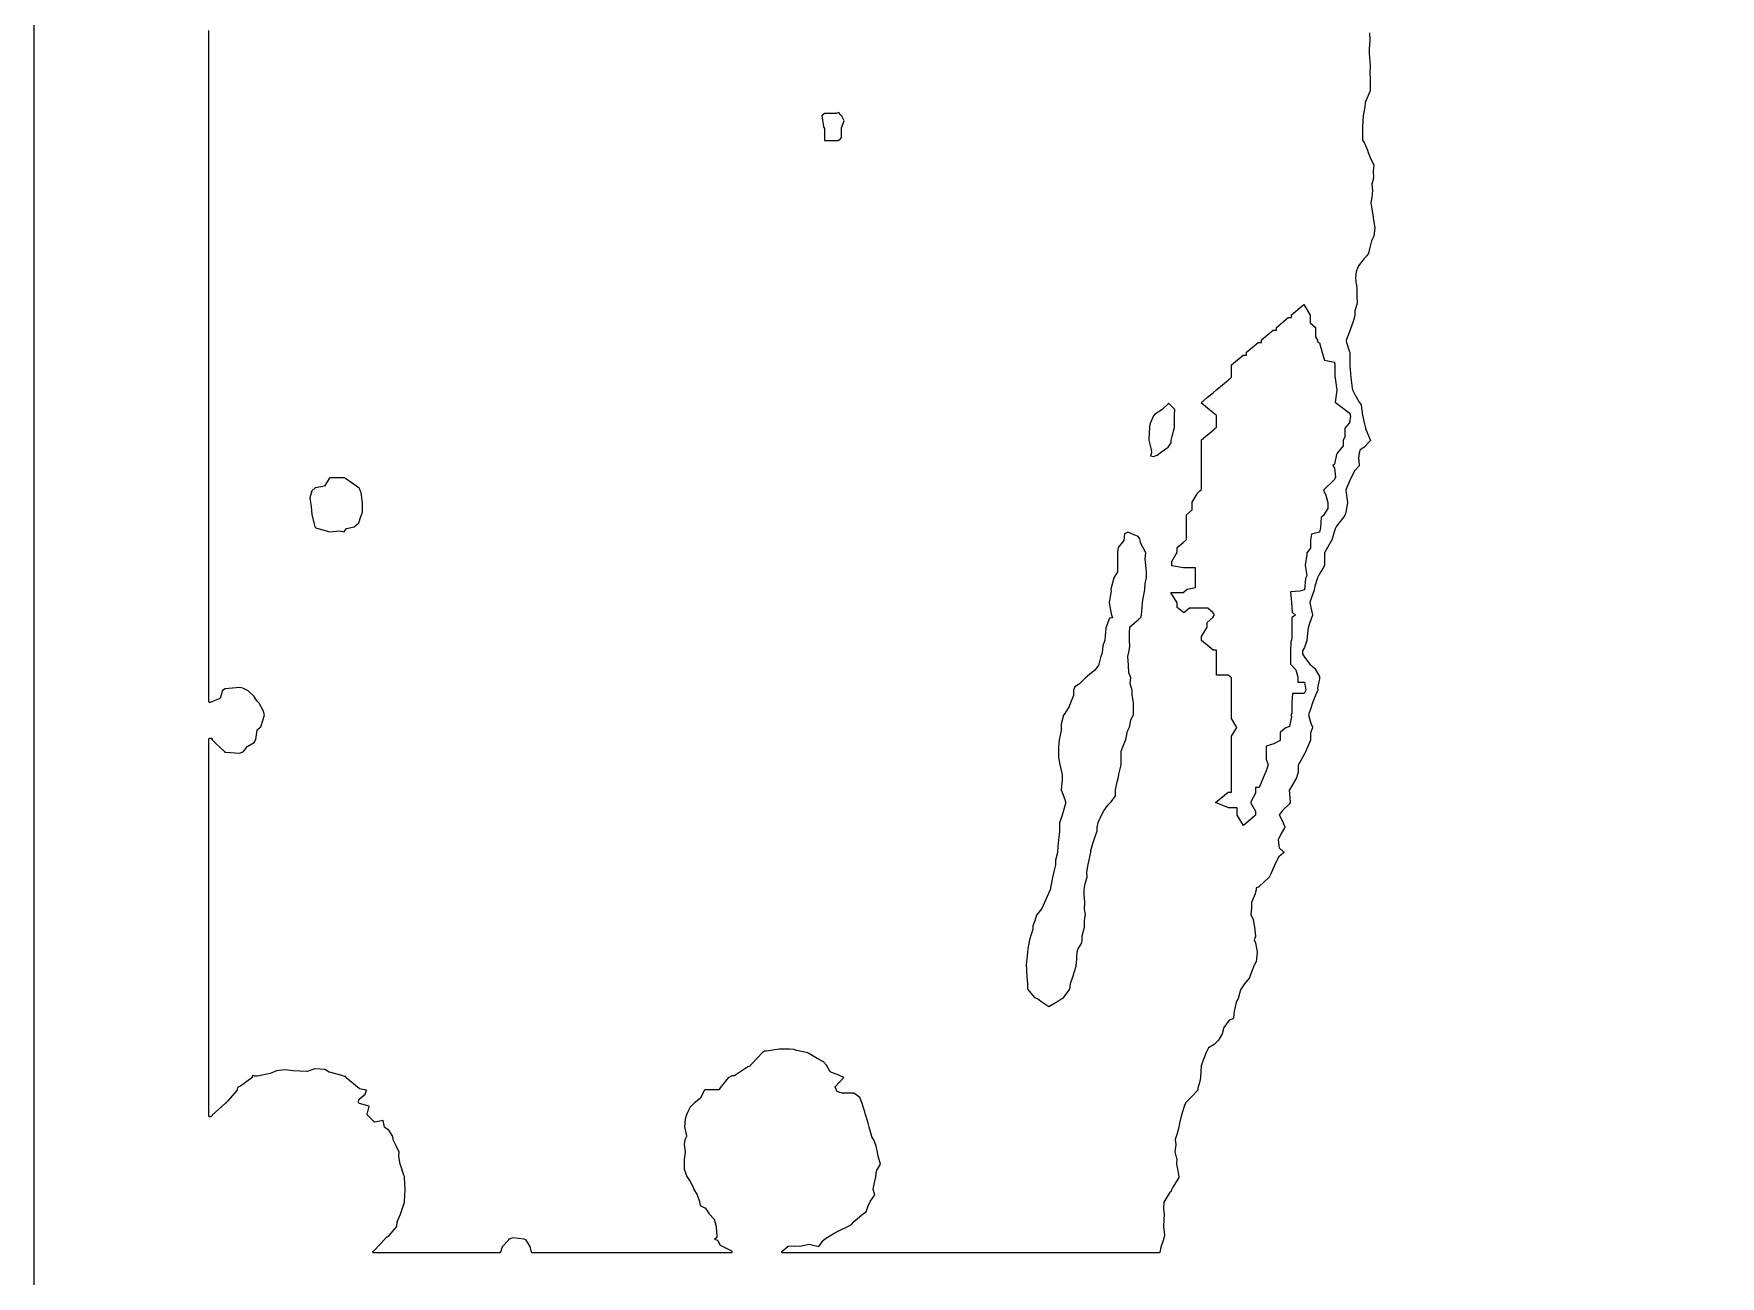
# Model space of a CAD drawing. Header units: millimetres. Extents: x 0 to 500, y 0 to 700.
# Drawn here: x 0 to 125.1, y 255.3 to 347.4 of the extents above; entities that cross this region are included whole.
import ezdxf

# ---------------------------------------------------------------- set-up
doc = ezdxf.new("R2010")
doc.units = ezdxf.units.MM
for name, color, linetype in [('CORTE', 1, 'Continuous'), ('GRABADO', 5, 'Continuous'), ('HOJA', 8, 'Continuous')]:
    doc.layers.add(name, color=color, linetype=linetype)

msp = doc.modelspace()

# ---------------------------------------------------------------- linework, layer by layer
at = {"layer": 'CORTE'}
msp.add_lwpolyline([(99.13, 347.52), (99.15, 346.93), (99.15, 346.93), (99.1, 346.3), (99.1, 346.01), (99.13, 345.69), (99.13, 345.69), (99.16, 345.08), (99.16, 345.08), (99.15, 344.49), (99.16, 344.15), (99.17, 343.8), (99.17, 343.22), (99.17, 343.22), (99.17, 343.21), (99.17, 343.2), (99.16, 343.2), (98.8, 342.33), (98.79, 342.28), (98.79, 342.26), (98.79, 342.26), (98.74, 341.88), (98.74, 341.87), (98.64, 341.36), (98.59, 340.58), (98.6, 340.45), (98.61, 340.34), (98.61, 340.34), (98.61, 339.54), (98.74, 339.33), (98.74, 339.33), (98.96, 338.81), (98.96, 338.8), (98.96, 338.8), (99.01, 338.62), (99.18, 338.27), (99.18, 338.26), (99.44, 337.7), (99.44, 337.69), (99.44, 337.69), (99.44, 337.68), (99.44, 337.67), (99.44, 337.66), (99.44, 337.66), (99.39, 337.27), (99.41, 336.74), (99.41, 336.74), (99.41, 336.73), (99.41, 336.73), (99.3, 336.28), (99.35, 335.82), (99.35, 335.82), (99.35, 335.81), (99.35, 335.81), (99.28, 335.32), (99.22, 334.89), (99.29, 334.44), (99.36, 333.97), (99.41, 333.61), (99.51, 333.05), (99.51, 333.04), (99.51, 333.03), (99.51, 333.03), (99.43, 332.45), (99.43, 332.45), (99.43, 332.44), (99.43, 332.43), (99.27, 332.09), (99.13, 331.49), (99.05, 331.16), (99.05, 331.16), (99.05, 331.15), (99.04, 331.15), (99.04, 331.14), (98.93, 330.98), (98.93, 330.97), (98.92, 330.97), (98.73, 330.77), (98.3, 330.22), (98.14, 329.81), (98.08, 329.33), (98.14, 328.84), (98.15, 328.84), (98.18, 328.41), (98.18, 328.41), (98.18, 327.95), (98.2, 327.48), (98.2, 327.47), (98.2, 327.46), (98.2, 327.46), (98.02, 326.86), (98.02, 326.55), (98.02, 326.55), (98.02, 326.54), (97.96, 326.26), (97.96, 326.25), (97.73, 325.6), (97.63, 325.34), (97.63, 325.33), (97.44, 324.83), (97.38, 324.69), (97.41, 324.53), (97.63, 323.85), (97.65, 323.79), (97.65, 323.79), (97.65, 323.78), (97.65, 323.77), (97.65, 322.86), (97.65, 322.85), (97.65, 322.85), (97.65, 322.84), (97.65, 322.84), (97.74, 321.93), (97.82, 321.16), (97.86, 321.02), (98.03, 320.69), (98.35, 320.11), (98.49, 319.91), (98.49, 319.9), (98.5, 319.89), (98.5, 319.89), (98.5, 319.88), (98.5, 319.88), (98.61, 319.15), (98.74, 318.48), (98.8, 318.29), (98.82, 318.25), (98.82, 318.24), (98.82, 318.24), (98.82, 318.23), (98.82, 318.22), (98.83, 318.16), (99.18, 317.32), (99.18, 317.31), (99.19, 317.3), (99.19, 317.3), (99.19, 317.29), (99.19, 317.28), (99.19, 317.27), (99.18, 317.27), (99.18, 317.26), (99.18, 317.25), (99.18, 317.25), (99.17, 317.24), (98.72, 316.76), (98.72, 316.75), (98.71, 316.75), (98.42, 316.57), (98.35, 316.35), (98.3, 315.99), (98.36, 315.44), (98.36, 315.44), (98.36, 315.43), (98.36, 315.42), (98.36, 315.41), (98.35, 315.4), (98.35, 315.4), (98.35, 315.39), (98.34, 315.39), (98.04, 315.04), (97.73, 314.48), (97.63, 314.24), (97.41, 313.74), (97.36, 313.58), (97.39, 313.39), (97.48, 312.66), (97.48, 312.66), (97.48, 312.65), (97.48, 312.64), (97.36, 311.95), (97.36, 311.94), (97.3, 311.71), (97.3, 311.71), (97.3, 311.7), (97.3, 311.69), (97.29, 311.69), (96.67, 310.9), (96.6, 310.77), (96.57, 310.72), (96.52, 310.57), (96.32, 309.86), (96.32, 309.85), (96.32, 309.84), (96.31, 309.84), (96.01, 309.33), (95.79, 308.93), (95.79, 308.02), (95.79, 308.02), (95.79, 308.01), (95.79, 308), (95.79, 308), (95.79, 307.99), (95.78, 307.99), (95.65, 307.78), (95.4, 307.37), (95.25, 307.07), (95.05, 306.46), (95.02, 306.16), (95.02, 306.16), (95.02, 306.15), (95.02, 306.15), (94.84, 305.68), (94.7, 305.24), (94.76, 304.87), (94.88, 304.33), (94.88, 304.33), (94.88, 304.32), (94.88, 304.31), (94.88, 304.3), (94.67, 303.68), (94.57, 303.38), (94.54, 303.18), (94.47, 302.46), (94.47, 302.45), (94.47, 302.44), (94.29, 301.91), (94.29, 301.9), (94.14, 301.65), (94.14, 301.54), (94.14, 301.43), (94.29, 301.19), (94.69, 300.67), (95.03, 300.38), (95.04, 300.38), (95.05, 300.37), (95.05, 300.36), (95.4, 299.75), (95.4, 299.75), (95.42, 299.72), (95.42, 299.71), (95.42, 299.71), (95.42, 299.7), (95.42, 299.69), (95.42, 299.68), (95.42, 299.68), (95.41, 299.6), (95.41, 299.6), (95.26, 298.89), (95.28, 298.77), (95.28, 298.77), (95.28, 298.76), (95.28, 298.75), (95.28, 298.74), (95.28, 298.74), (95.28, 298.73), (95.19, 298.55), (94.9, 297.81), (94.77, 297.42), (94.59, 296.91), (94.75, 296.38), (94.89, 296), (94.89, 296), (94.89, 295.99), (94.89, 295.98), (94.89, 295.97), (94.89, 295.97), (94.89, 295.96), (94.75, 295.59), (94.73, 295.05), (94.73, 295.05), (94.73, 295.04), (94.73, 295.03), (94.73, 295.03), (94.36, 294.16), (94.35, 294.11), (94.34, 294.1), (94.34, 294.1), (94.33, 294.06), (94.32, 294.06), (94.29, 294.01), (93.82, 293.18), (93.82, 292.67), (93.82, 292.67), (93.82, 292.66), (93.82, 292.65), (93.71, 292.25), (93.71, 292.25), (93.71, 292.24), (93.7, 292.24), (93.17, 291.36), (93.17, 291.35), (93.17, 291.35), (93.16, 291.34), (93.16, 291.34), (93.16, 291.33), (93.19, 291.05), (93.24, 290.43), (93.24, 290.42), (93.24, 290.42), (93.24, 290.41), (93.24, 290.4), (93.23, 290.39), (93.23, 290.39), (93.23, 290.38), (93.17, 290.31), (93.17, 290.31), (92.69, 289.85), (92.42, 289.49), (92.63, 289.07), (92.64, 289.07), (92.83, 288.6), (92.83, 288.59), (92.83, 288.59), (92.83, 288.58), (92.83, 288.57), (92.83, 288.56), (92.83, 288.56), (92.83, 288.55), (92.83, 288.55), (92.82, 288.54), (92.56, 288.12), (92.35, 287.63), (92.42, 287.05), (92.72, 286.78), (92.73, 286.77), (92.74, 286.76), (92.74, 286.76), (92.74, 286.75), (92.75, 286.74), (92.75, 286.74), (92.75, 286.73), (92.75, 286.73), (92.75, 286.72), (92.75, 286.71), (92.75, 286.7), (92.75, 286.7), (92.75, 286.69), (92.74, 286.68), (92.73, 286.67), (92.4, 286.39), (92.08, 285.76), (92.07, 285.73), (91.77, 285.08), (91.64, 284.83), (91.63, 284.82), (91.63, 284.82), (90.94, 284.17), (90.94, 284.16), (90.93, 284.15), (90.92, 284.15), (90.71, 284.09), (90.7, 283.93), (90.7, 283.93), (90.64, 283.65), (90.64, 283.65), (90.64, 283.64), (90.37, 283), (90.37, 282.58), (90.37, 282.58), (90.32, 282.1), (90.49, 281.72), (90.49, 281.72), (90.49, 281.71), (90.59, 281.17), (90.66, 280.5), (90.66, 280.49), (90.66, 280.48), (90.66, 280.47), (90.65, 280.47), (90.57, 280.23), (90.65, 280), (90.65, 280), (90.79, 279.32), (90.79, 279.31), (90.79, 279.31), (90.79, 279.3), (90.7, 278.58), (90.7, 278.57), (90.7, 278.56), (90.7, 278.56), (90.69, 278.56), (90.55, 278.35), (90.39, 277.89), (90.39, 277.89), (90.22, 277.42), (90.21, 277.41), (90.21, 277.41), (90.06, 277.22), (90.06, 277.22), (89.84, 276.96), (89.55, 276.5), (89.4, 275.96), (89.39, 275.95), (89.39, 275.95), (89.22, 275.58), (89.08, 274.94), (89.06, 274.67), (89.06, 274.67), (89.02, 274.43), (89.02, 274.42), (89.02, 274.42), (89.02, 274.41), (89.01, 274.4), (89.01, 274.39), (89, 274.38), (88.99, 274.38), (88.98, 274.37), (88.98, 274.37), (88.71, 274.27), (88.31, 273.72), (88.19, 273.26), (88.19, 273.25), (88.19, 273.25), (88.19, 273.24), (87.92, 272.78), (87.92, 272.78), (87.92, 272.77), (87.6, 272.46), (87.59, 272.45), (87.59, 272.45), (87.16, 272.22), (87.01, 271.87), (86.69, 271.09), (86.65, 270.95), (86.65, 270.95), (86.63, 270.87), (86.58, 270.04), (86.58, 270.03), (86.58, 270.03), (86.52, 269.72), (86.52, 269.72), (86.39, 269.21), (86.38, 269.11), (86.38, 269.1), (86.38, 269.1), (86.38, 269.09), (86.38, 269.09), (86.37, 269.08), (86.37, 269.07), (85.91, 268.57), (85.49, 268.15), (85.47, 268.1), (85.4, 267.92), (85.16, 267.24), (85.03, 266.63), (84.97, 266.32), (84.97, 266.32), (84.84, 265.85), (84.84, 265.85), (84.7, 265.41), (84.76, 265.03), (84.76, 265.03), (84.76, 265.02), (84.76, 265.01), (84.68, 264.49), (84.8, 264), (84.8, 264), (84.81, 263.99), (84.81, 263.98), (84.79, 263.57), (84.89, 263.08), (84.97, 262.65), (84.97, 262.64), (84.97, 262.63), (84.97, 262.63), (84.97, 262.61), (84.97, 262.61), (84.97, 262.6), (84.97, 262.6), (84.53, 261.88), (84.43, 261.68), (84.41, 261.59), (84.4, 261.58), (84.4, 261.58), (84.4, 261.57), (84.39, 261.56), (84.39, 261.56), (84.28, 261.45), (83.86, 260.76), (83.84, 260.23), (83.88, 259.86), (83.88, 259.86), (83.88, 259.85), (83.85, 259.48), (83.83, 258.93), (83.9, 258.34), (83.9, 258.33), (83.9, 258.33), (83.9, 258.32), (83.84, 257.99), (83.84, 257.98), (83.83, 257.98), (83.63, 257.43), (83.57, 257.06), (83.57, 257.06), (83.57, 257.05), (83.56, 257.04), (83.56, 257.04), (83.56, 257.03), (83.55, 257.02), (83.54, 257.02), (83.54, 257.02), (83.53, 257.01), (83.52, 257), (83.51, 257), (83.5, 257), (83.5, 257), (81.25, 257), (77.15, 257), (76.33, 257), (75.51, 257), (74.7, 257), (73.87, 257), (73.67, 257), (73.24, 257), (72.37, 257), (70.63, 257), (68.34, 257), (67.09, 257), (66.03, 257), (65.59, 257), (65.59, 257), (65.58, 257), (62.33, 257), (61.45, 257), (60.4, 257), (59.02, 257), (58.69, 257), (58.69, 257), (57.93, 257), (55.89, 257), (55.58, 257), (55.58, 257), (55.58, 257), (55.57, 257), (55.56, 257), (55.55, 257.01), (55.54, 257.01), (55.54, 257.01), (55.53, 257.02), (55.52, 257.03), (55.51, 257.04), (55.51, 257.05), (55.51, 257.05), (55.51, 257.06), (55.51, 257.07), (55.51, 257.08), (55.51, 257.08), (55.51, 257.09), (55.51, 257.1), (55.51, 257.1), (55.51, 257.11), (55.52, 257.12), (55.52, 257.12), (55.53, 257.13), (55.96, 257.48), (55.96, 257.49), (55.97, 257.5), (55.98, 257.5), (55.99, 257.5), (55.99, 257.5), (56, 257.5), (56.43, 257.53), (56.43, 257.53), (56.85, 257.5), (57.53, 257.65), (57.53, 257.65), (57.54, 257.65), (57.55, 257.65), (57.55, 257.65), (58.25, 257.47), (58.59, 257.92), (58.6, 257.93), (58.6, 257.94), (58.75, 258.06), (58.75, 258.06), (59.32, 258.4), (59.72, 258.64), (59.73, 258.64), (60.47, 258.99), (60.68, 259.11), (60.82, 259.28), (60.82, 259.29), (60.83, 259.3), (61.57, 259.91), (61.76, 260.04), (61.92, 260.5), (61.92, 260.5), (62.07, 260.81), (62.07, 260.82), (62.41, 261.3), (62.28, 261.69), (62.28, 261.69), (62.28, 261.7), (62.28, 261.71), (62.28, 261.71), (62.28, 261.72), (62.37, 262.1), (62.48, 262.65), (62.53, 263.06), (62.53, 263.06), (62.53, 263.07), (62.53, 263.08), (62.54, 263.08), (62.83, 263.57), (62.66, 264.16), (62.65, 264.16), (62.65, 264.17), (62.61, 264.47), (62.5, 264.91), (62.33, 265.38), (62.19, 265.6), (62.19, 265.61), (62.19, 265.61), (62.19, 265.62), (61.98, 266.32), (61.98, 266.32), (61.91, 266.63), (61.77, 267.12), (61.73, 267.24), (61.67, 267.45), (61.45, 268.16), (61.29, 268.53), (60.85, 268.84), (60, 268.84), (59.99, 268.84), (59.74, 268.92), (59.63, 268.96), (59.62, 268.96), (59.61, 268.97), (59.6, 268.98), (59.6, 268.99), (59.59, 268.99), (59.59, 269), (59.56, 269.09), (59.48, 269.26), (59.48, 269.27), (59.48, 269.28), (59.48, 269.29), (59.48, 269.29), (59.48, 269.3), (59.48, 269.31), (59.48, 269.31), (59.48, 269.32), (59.48, 269.33), (59.49, 269.34), (59.49, 269.34), (59.49, 269.34), (59.71, 269.58), (60.1, 270.02), (59.73, 270.17), (59.15, 270.41), (59.14, 270.41), (59.13, 270.42), (59.12, 270.43), (59.11, 270.44), (58.82, 270.93), (58.6, 271.17), (58.13, 271.43), (57.51, 271.78), (57.5, 271.78), (57.43, 271.83), (56.62, 272), (56.62, 272), (56.61, 272), (56.41, 272.08), (56.08, 272.11), (55.32, 272.11), (54.37, 271.95), (54.36, 271.95), (54.23, 271.95), (54.16, 271.91), (54.05, 271.84), (53.34, 271.08), (53.34, 271.08), (53.19, 270.93), (53.19, 270.91), (53.18, 270.91), (53.18, 270.9), (53.17, 270.89), (53.14, 270.86), (53.13, 270.86), (53, 270.8), (52.02, 270.15), (52.02, 270.14), (52.01, 270.14), (52.01, 270.14), (51.99, 270.13), (51.98, 270.13), (51.79, 270.14), (51.54, 269.99), (50.93, 269.23), (50.87, 269.13), (50.87, 269.12), (50.86, 269.11), (50.85, 269.11), (50.84, 269.1), (50.82, 269.1), (50.82, 269.09), (50.81, 269.09), (49.79, 269.09), (49.77, 269.07), (49.45, 268.46), (49.45, 268.46), (49.45, 268.45), (49.44, 268.44), (49.03, 268.13), (48.71, 267.8), (48.5, 267.42), (48.44, 267.24), (48.33, 266.92), (48.29, 266.34), (48.43, 265.67), (48.43, 265.66), (48.43, 265.66), (48.43, 265.65), (48.43, 265.64), (48.43, 265.63), (48.43, 265.63), (48.43, 265.62), (48.31, 265.39), (48.27, 265.04), (48.35, 264.5), (48.35, 264.49), (48.35, 264.48), (48.35, 264.48), (48.27, 263.93), (48.27, 263.2), (48.45, 262.67), (48.71, 262.29), (48.71, 262.29), (48.91, 261.91), (48.92, 261.9), (48.92, 261.9), (48.92, 261.89), (48.95, 261.74), (49.23, 261.31), (49.24, 261.31), (49.24, 261.3), (49.41, 260.8), (49.41, 260.8), (49.41, 260.79), (49.46, 260.52), (49.8, 260.35), (49.8, 260.35), (49.81, 260.34), (49.82, 260.33), (49.82, 260.33), (50.11, 259.9), (50.46, 259.52), (50.47, 259.51), (50.47, 259.5), (50.48, 259.49), (50.48, 259.49), (50.63, 258.95), (50.63, 258.94), (50.63, 258.94), (50.7, 258.21), (50.7, 258.21), (50.7, 258.2), (50.7, 258.19), (50.7, 258.19), (50.69, 258.18), (50.69, 258.17), (50.68, 258.16), (50.68, 258.16), (50.68, 258.15), (50.52, 258.02), (50.73, 257.93), (50.73, 257.92), (50.74, 257.91), (50.75, 257.91), (50.76, 257.9), (50.76, 257.9), (50.76, 257.89), (50.93, 257.56), (51.77, 257.14), (51.77, 257.14), (51.78, 257.13), (51.79, 257.13), (51.8, 257.12), (51.8, 257.12), (51.8, 257.11), (51.81, 257.11), (51.81, 257.1), (51.81, 257.09), (51.81, 257.08), (51.81, 257.08), (51.81, 257.07), (51.81, 257.06), (51.81, 257.05), (51.81, 257.04), (51.8, 257.04), (51.8, 257.03), (51.8, 257.03), (51.79, 257.02), (51.78, 257.01), (51.77, 257.01), (51.77, 257.01), (51.76, 257), (51.75, 257), (51.74, 257), (51.74, 257), (50.54, 257), (47.9, 257), (46.37, 257), (45.33, 257), (44.96, 257), (43.9, 257), (42.94, 257), (41.77, 257), (40.71, 257), (39.55, 257), (38.49, 257), (37.61, 257), (37.32, 257), (37.01, 257), (37.01, 257), (37, 257), (36.99, 257), (36.98, 257.01), (36.97, 257.01), (36.96, 257.02), (36.96, 257.02), (36.95, 257.03), (36.94, 257.04), (36.94, 257.04), (36.94, 257.05), (36.94, 257.06), (36.84, 257.46), (36.55, 257.94), (36.4, 258.02), (35.55, 258.12), (35.33, 258.03), (35.32, 258.02), (35.32, 258.02), (35.31, 258.02), (35.25, 258.02), (35.24, 257.98), (35.23, 257.97), (35.23, 257.96), (35.22, 257.95), (34.76, 257.45), (34.64, 257.05), (34.64, 257.05), (34.63, 257.04), (34.63, 257.03), (34.63, 257.03), (34.62, 257.02), (34.61, 257.01), (34.61, 257.01), (34.6, 257.01), (34.59, 257), (34.58, 257), (34.57, 257), (34.57, 257), (34.09, 257), (31.27, 257), (30.26, 257), (29.25, 257), (28.12, 257), (26.99, 257), (25.92, 257), (25.29, 257), (25.24, 257), (25.23, 257), (25.23, 257), (25.22, 257), (25.2, 257.01), (25.19, 257.01), (25.19, 257.02), (25.18, 257.03), (25.18, 257.04), (25.17, 257.04), (25.17, 257.06), (25.17, 257.06), (25.16, 257.07), (25.16, 257.08), (25.16, 257.08), (25.17, 257.09), (25.17, 257.1), (25.17, 257.11), (25.17, 257.11), (25.18, 257.12), (25.19, 257.13), (25.2, 257.14), (25.23, 257.16), (25.25, 257.17), (26.07, 258.05), (26.07, 258.06), (26.21, 258.19), (26.22, 258.19), (26.22, 258.19), (26.37, 258.28), (26.95, 258.96), (26.98, 259.33), (26.98, 259.33), (26.98, 259.34), (26.99, 259.35), (27.22, 259.88), (27.46, 260.6), (27.51, 260.74), (27.5, 260.77), (27.5, 260.77), (27.5, 260.81), (27.5, 260.82), (27.56, 261.71), (27.5, 262.59), (27.5, 262.6), (27.5, 262.6), (27.5, 262.61), (27.5, 262.61), (27.51, 262.64), (27.51, 262.66), (27.46, 262.76), (27.46, 262.76), (27.21, 263.54), (27.21, 263.54), (27.2, 263.55), (27.1, 264.18), (27.1, 264.19), (27.1, 264.2), (27.12, 264.47), (26.92, 264.9), (26.68, 265.38), (26.67, 265.39), (26.67, 265.39), (26.67, 265.4), (26.64, 265.64), (26.36, 266.11), (26.08, 266.27), (26.07, 266.28), (26.07, 266.28), (26.06, 266.29), (26.05, 266.3), (26.05, 266.31), (26.05, 266.32), (26.04, 266.32), (25.92, 266.82), (25.31, 266.69), (25.3, 266.69), (25.29, 266.69), (25.28, 266.69), (25.27, 266.7), (25.26, 266.7), (25.26, 266.7), (25.25, 266.71), (24.77, 267.21), (24.76, 267.22), (24.76, 267.22), (24.75, 267.23), (24.75, 267.24), (24.75, 267.25), (24.75, 267.25), (24.74, 267.27), (24.75, 267.28), (24.75, 267.28), (24.89, 267.87), (24.17, 268.07), (24.16, 268.07), (24.15, 268.08), (24.14, 268.08), (24.14, 268.09), (24.13, 268.1), (24.09, 268.15), (24.09, 268.16), (24.09, 268.17), (24.09, 268.17), (24.09, 268.18), (24.08, 268.19), (24.08, 268.19), (24.09, 268.2), (24.09, 268.21), (24.12, 268.36), (24.12, 268.37), (24.12, 268.38), (24.12, 268.38), (24.13, 268.39), (24.13, 268.4), (24.14, 268.4), (24.14, 268.41), (24.59, 268.78), (24.7, 269.06), (24.29, 269.14), (24.17, 269.17), (24.16, 269.18), (24.15, 269.18), (23.19, 269.98), (23.18, 269.99), (23.17, 270), (23.17, 270.01), (23.16, 270.01), (23.16, 270.02), (23.14, 270.08), (23.07, 270.09), (23.06, 270.09), (23.05, 270.09), (22.79, 270.19), (21.95, 270.4), (21.94, 270.4), (21.93, 270.41), (21.6, 270.61), (20.87, 270.64), (20.29, 270.46), (20.28, 270.46), (20.27, 270.46), (20.27, 270.46), (19.74, 270.48), (19.26, 270.5), (18.63, 270.57), (18.02, 270.5), (17.55, 270.3), (17.54, 270.3), (17.54, 270.3), (16.58, 270.1), (16.57, 270.1), (16.56, 270.1), (16.4, 270.11), (16.24, 270.15), (16.22, 270.03), (16.22, 270.02), (16.22, 270.02), (16.21, 270), (16.2, 269.99), (16.19, 269.99), (15.34, 269.36), (15.33, 269.36), (15.12, 269.27), (15.1, 269.11), (15.1, 269.1), (15.1, 269.09), (15.1, 269.09), (15.09, 269.08), (15.09, 269.07), (14.37, 268.25), (14.37, 268.25), (14.29, 268.15), (14.28, 268.15), (14.28, 268.14), (14.27, 268.13), (14.27, 268.12), (14.26, 268.11), (14.25, 268.1), (14.23, 268.1), (14.22, 268.1), (13.25, 267.22), (13.23, 267.16), (13.22, 267.16), (13.21, 267.15), (13.21, 267.14), (13.21, 267.14), (13.2, 267.13), (13.19, 267.13), (13.1, 267.09), (13.09, 267.09), (13.09, 267.09), (13.08, 267.09), (13.06, 267.09), (13.06, 267.09), (13.05, 267.09), (13.04, 267.1), (13.03, 267.1), (13.02, 267.11), (13.02, 267.11), (13.01, 267.12), (13.01, 267.13), (13, 267.14), (13, 267.15), (13, 267.15), (13, 267.16), (13, 267.51), (13, 270.47), (13, 270.7), (13, 271.27), (13, 271.69), (13, 272.92), (13, 273.83), (13, 274.88), (13, 275.64), (13, 276.54), (13, 277.3), (13, 281.85), (13, 282.88), (13, 284.69), (13, 285.7), (13, 286.5), (13, 287.51), (13, 288.41), (13, 289.41), (13, 290.21), (13, 291.2), (13, 292.19), (13, 293.5), (13, 294.14), (13, 294.8), (13, 295.08), (13, 295.12), (13, 295.13), (13, 295.13), (13, 295.14), (13.01, 295.15), (13.01, 295.16), (13.02, 295.16), (13.02, 295.17), (13.03, 295.18), (13.04, 295.19), (13.05, 295.19), (13.07, 295.19), (13.16, 295.19), (13.17, 295.19), (13.18, 295.19), (13.19, 295.18), (13.2, 295.17), (13.21, 295.16), (13.22, 295.16), (13.22, 295.15), (13.22, 295.14), (13.22, 295.13), (13.23, 295.13), (13.23, 295.12), (13.23, 295.11), (13.22, 295.11), (13.22, 295.08), (13.51, 294.79), (14.15, 294.19), (14.16, 294.18), (14.17, 294.17), (14.17, 294.16), (14.17, 294.16), (14.18, 294.14), (14.19, 294.13), (14.23, 294.14), (14.23, 294.15), (14.25, 294.15), (14.26, 294.15), (15.29, 294.08), (15.56, 294.19), (15.87, 294.58), (15.88, 294.59), (15.89, 294.6), (16.35, 294.85), (16.47, 295.08), (16.59, 295.78), (16.59, 295.79), (16.59, 295.8), (16.6, 295.81), (16.6, 295.82), (16.61, 295.82), (16.61, 295.83), (16.85, 296.03), (17.02, 296.57), (17.12, 296.91), (17.02, 297.24), (16.72, 297.79), (16.56, 297.95), (16.56, 297.95), (16.55, 297.96), (16.35, 298.27), (15.9, 298.7), (15.51, 298.89), (15.29, 298.94), (15.03, 298.91), (14.21, 298.83), (14, 298.71), (13.84, 298.16), (13.84, 298.15), (13.83, 298.15), (13.83, 298.14), (13.83, 298.14), (13.82, 298.13), (13.81, 298.13), (13.81, 298.12), (13.8, 298.12), (13.8, 298.12), (13.1, 297.83), (13.09, 297.82), (13.08, 297.82), (13.07, 297.82), (13.06, 297.82), (13.05, 297.83), (13.04, 297.83), (13.04, 297.83), (13.03, 297.84), (13.02, 297.84), (13.02, 297.85), (13.01, 297.85), (13.01, 297.86), (13.01, 297.87), (13, 297.87), (13, 297.88), (13, 297.89), (13, 297.89), (13, 299.35), (13, 300.64), (13, 301.36), (13, 302.19), (13, 303.03), (13, 304.81), (13, 305.73), (13, 306.62), (13, 307.54), (13, 308.45), (13, 309.3), (13, 312.83), (13, 313.72), (13, 314.6), (13, 315.48), (13, 316.36), (13, 319.45), (13, 319.45), (13, 321.31), (13, 322), (13, 323.07), (13, 323.76), (13, 331.68), (13, 332.4), (13, 334.17), (13, 334.91), (13, 336.68), (13, 337.43), (13, 338.32), (13, 339.07), (13, 342.64), (13, 343.42), (13, 346.11), (13, 346.9), (13, 347.69)], dxfattribs=at)
for points in [[(58.47, 341.34), (58.6, 340.57), (58.63, 340.48), (58.67, 340.42), (58.67, 339.55), (58.68, 339.53), (59.69, 339.53), (59.74, 339.54), (59.76, 339.56), (59.81, 339.58), (59.93, 339.75), (59.93, 340.46), (60.14, 340.99), (59.97, 341.33), (59.84, 341.43), (59.73, 341.59), (59.51, 341.52), (58.68, 341.52), (58.47, 341.34)], [(82.74, 317.29), (82.91, 316.6), (82.94, 316.36), (82.87, 316.14), (83.1, 316.09), (83.37, 316.18), (83.69, 316.42), (84.17, 316.78), (84.4, 317.1), (84.4, 317.3), (84.47, 317.58), (84.65, 318.22), (84.65, 319.14), (84.68, 319.56), (84.22, 320.01), (84.22, 320.01), (84.21, 320), (83.7, 319.55), (83.16, 319.19), (83.09, 319.1), (82.83, 318.48), (82.8, 318.21), (82.78, 317.88), (82.74, 317.29)], [(20.5, 313.01), (20.53, 312.67), (20.59, 312.38), (20.64, 311.74), (20.86, 310.88), (20.88, 310.83), (20.88, 310.82), (20.89, 310.82), (21, 310.77), (21.97, 310.5), (22.72, 310.57), (23.04, 310.48), (23.2, 310.73), (23.78, 310.87), (24.13, 311.16), (24.28, 311.63), (24.33, 311.75), (24.39, 311.96), (24.39, 312.65), (24.3, 313.41), (24.22, 313.56), (24.21, 313.62), (24.14, 313.72), (23.14, 314.45), (23.08, 314.48), (23.06, 314.5), (23.02, 314.49), (21.99, 314.49), (21.93, 314.45), (21.58, 313.87), (20.89, 313.76), (20.63, 313.54), (20.5, 313.01)], [(73.64, 278.38), (73.66, 277.99), (73.68, 277.46), (73.73, 276.99), (73.75, 276.56), (74.26, 275.94), (74.48, 275.86), (74.72, 275.66), (75.33, 275.27), (75.99, 275.66), (76.21, 275.83), (76.39, 275.9), (76.87, 276.56), (76.94, 276.99), (77.11, 277.48), (77.34, 278.28), (77.36, 278.4), (77.38, 278.47), (77.42, 279.32), (77.48, 279.5), (77.78, 280), (77.8, 280.24), (77.8, 280.51), (77.98, 281.17), (77.98, 281.67), (78.04, 282.09), (77.98, 282.5), (78, 283.01), (77.94, 283.55), (77.94, 283.95), (78.02, 284.41), (78.17, 284.87), (78.14, 285.24), (78.24, 285.81), (78.42, 286.59), (78.43, 286.73), (78.45, 286.85), (78.59, 287.36), (78.69, 287.67), (78.91, 288.32), (78.92, 288.58), (78.98, 288.92), (79.25, 289.53), (79.41, 289.79), (79.71, 290.22), (79.95, 290.47), (80.26, 290.91), (80.26, 291.36), (80.4, 291.95), (80.5, 292.29), (80.53, 292.52), (80.7, 293.21), (80.7, 294.23), (80.81, 294.54), (81.04, 295.08), (81.17, 295.71), (81.32, 296.01), (81.41, 296.51), (81.6, 296.93), (81.61, 297.17), (81.61, 297.83), (81.5, 298.4), (81.5, 298.75), (81.37, 299.21), (81.42, 299.68), (81.26, 300.04), (81.23, 300.61), (81.18, 301.24), (81.27, 301.56), (81.34, 301.99), (81.31, 302.46), (81.31, 302.98), (81.34, 303.43), (81.95, 303.96), (82.17, 304.15), (82.19, 304.33), (82.22, 304.57), (82.28, 305.26), (82.38, 305.81), (82.44, 306.18), (82.48, 306.65), (82.56, 307.1), (82.56, 307.49), (82.52, 308.02), (82.48, 308.49), (82.51, 308.94), (82.13, 309.68), (82.1, 309.87), (82.08, 309.98), (81.95, 310.15), (81.19, 310.47), (80.95, 310.34), (80.88, 309.85), (80.47, 309.33), (80.41, 308.95), (80.41, 308.5), (80.43, 308.02), (80.41, 307.53), (80.15, 307.07), (79.93, 306.23), (79.93, 306.18), (79.95, 306.09), (79.85, 305.54), (79.81, 305.25), (79.85, 304.95), (79.94, 304.42), (79.97, 304.34), (80.04, 304.12), (79.83, 304.09), (79.56, 303.38), (79.5, 302.75), (79.49, 302.45), (79.34, 302.03), (79.28, 301.52), (79.16, 301.16), (79, 300.58), (78.72, 300.21), (78.37, 299.92), (78.02, 299.63), (77.6, 299.22), (77.26, 299), (77.16, 298.75), (77.16, 298.36), (76.92, 297.81), (76.84, 297.52), (76.5, 297.01), (76.4, 296.88), (76.23, 296.21), (76.23, 295.74), (76.1, 295.05), (76.05, 294.51), (76.05, 293.75), (76.13, 293.22), (76.31, 292.46), (76.32, 292.28), (76.32, 292.11), (76.24, 291.36), (76.51, 290.62), (76.55, 290.47), (76.56, 290.44), (76.57, 290.38), (76.51, 290.16), (76.32, 289.47), (76.12, 288.89), (76.12, 288.24), (76.04, 287.64), (75.99, 287.15), (75.97, 286.71), (75.82, 286.13), (75.83, 285.78), (75.74, 285.48), (75.59, 284.85), (75.42, 283.94), (75.42, 283.93), (75.41, 283.9), (75.39, 283.87), (75.01, 282.98), (74.8, 282.54), (74.41, 282.05), (74.29, 281.63), (74.14, 281.26), (74.13, 281.16), (74.13, 281.02), (73.9, 280.22), (73.8, 279.7), (73.75, 279.3), (73.68, 278.79), (73.64, 278.38)]]:
    msp.add_lwpolyline(points, close=True, dxfattribs=at)
at = {"layer": 'GRABADO'}
msp.add_lwpolyline([(85.55, 311.76), (85.96, 312.11), (85.96, 312.68), (86.38, 313.39), (86.54, 313.52), (86.66, 313.62), (86.66, 317.32), (87.51, 318.03), (87.65, 318.15), (87.77, 318.25), (87.77, 319.11), (87.51, 319.33), (87.09, 319.67), (86.62, 320.07), (87.09, 320.47), (87.51, 320.81), (87.8, 321.05), (88.21, 321.39), (88.62, 321.73), (88.88, 321.96), (88.88, 322.88), (89.75, 323.6), (89.99, 323.6), (89.99, 323.81), (90.86, 324.53), (91.11, 324.53), (91.11, 324.73), (91.97, 325.46), (92.22, 325.46), (92.22, 325.66), (93.08, 326.38), (93.33, 326.38), (93.33, 326.59), (94.24, 327.35), (94.71, 326.57), (94.71, 326), (95.12, 325.66), (95.12, 324.96), (95.26, 324.72), (95.26, 324.61), (95.4, 324.5), (95.61, 323.79), (95.78, 323.23), (96.51, 323.08), (96.55, 322.85), (96.55, 321.95), (96.56, 321.93), (96.56, 321.9), (96.69, 320.99), (96.56, 320.12), (96.57, 320.12), (97.61, 319.32), (97.69, 319.22), (97.69, 319.15), (97.71, 319.08), (97.63, 318.57), (97.28, 318.19), (97.28, 317.57), (97.17, 317.27), (97.17, 316.87), (96.71, 316.32), (96.67, 316.22), (96.51, 315.52), (96.4, 315.42), (96.52, 315.22), (96.59, 314.55), (96.55, 314.47), (96.54, 314.46), (96.51, 314.36), (95.7, 313.57), (95.89, 313.21), (96.02, 312.67), (96.02, 312.22), (95.69, 311.67), (95.52, 311.59), (95.48, 310.79), (95.4, 310.47), (94.81, 310.31), (94.73, 309.87), (94.73, 309.29), (94.46, 308.93), (94.46, 308.81), (94.35, 308.02), (94.46, 307.22), (94.39, 307.07), (94.37, 307.02), (94.29, 306.19), (93.94, 306.1), (93.26, 306.05), (93.32, 305.25), (93.39, 304.52), (93.62, 304.31), (93.35, 304.14), (93.35, 302.59), (93.32, 302.44), (93.28, 302.37), (93.25, 301.54), (93.25, 300.69), (93.26, 300.66), (93.66, 300.25), (93.8, 299.7), (93.8, 299.34), (94.29, 299.34), (94.4, 298.75), (94.27, 298.49), (93.41, 298.49), (93.35, 297.83), (93.35, 297.03), (93.29, 296.91), (93.34, 296.79), (93.18, 296.05), (92.86, 295.92), (92.49, 295.6), (92.49, 295.01), (92.03, 294.76), (91.45, 294.6), (91.45, 293.62), (91.61, 293.2), (91.44, 292.77), (91.23, 292.25), (90.94, 291.52), (90.67, 291.52), (90.67, 291.09), (90.28, 290.42), (90.67, 289.76), (90.67, 289.46), (89.76, 288.7), (89.29, 289.48), (89.29, 290.01), (88.65, 290.01), (87.7, 290.4), (88.64, 291.18), (88.88, 291.18), (88.88, 295.32), (89.28, 295.98), (88.88, 296.64), (88.88, 299.65), (88.64, 299.86), (87.77, 299.86), (87.77, 301.71), (87.53, 301.71), (86.66, 302.43), (86.66, 302.73), (87.07, 303.41), (87.07, 303.77), (87.5, 304.13), (87.61, 304.32), (87.5, 304.51), (87.12, 304.83), (85.77, 304.83), (85.33, 304.47), (84.84, 304.87), (84.84, 305.22), (84.38, 306), (85.3, 306), (85.59, 306.24), (86.2, 306.37), (86.2, 307.81), (85.32, 307.81), (84.44, 307.96), (84.44, 308.29), (84.84, 308.97), (84.84, 309.33), (85.28, 309.69), (85.55, 309.91), (85.55, 311.76)], close=True, dxfattribs=at)
at = {"layer": 'HOJA'}
msp.add_lwpolyline([(0, 0), (500, 0), (500, 700), (0, 700)], close=True, dxfattribs=at)

doc.saveas('drawing.dxf')
